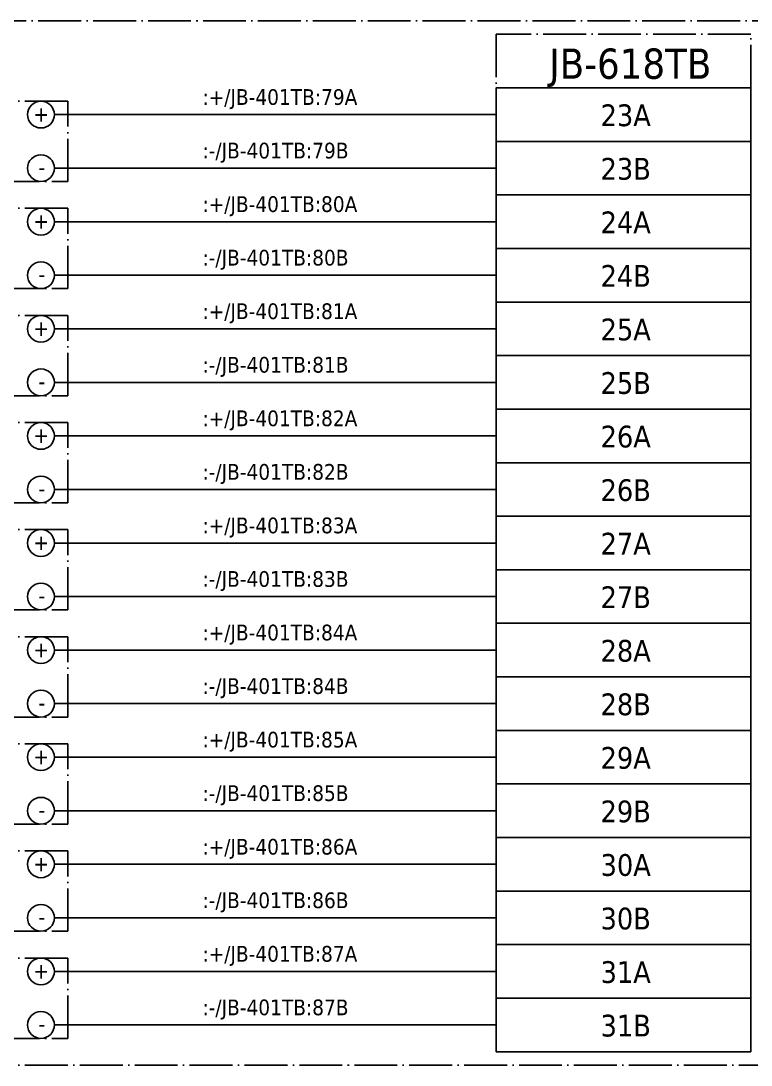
# Model space of a CAD drawing. Header units: millimetres. Extents: x 0 to 1792788, y -13 to 262234.
# Drawn here: x 35.5 to 90, y 98 to 176 of the extents above; entities that cross this region are included whole.
import ezdxf
from ezdxf.enums import TextEntityAlignment as Align

# ---------------------------------------------------------------- set-up
doc = ezdxf.new("R2010")
doc.units = ezdxf.units.MM
doc.linetypes.add('EPL_DASHDOT', pattern=[1, 0.8, -0.1, 0, -0.1])
for name, color, linetype, lineweight in [('EPLAN108', 5, 'Continuous', 35), ('EPLAN300', 5, 'Continuous', 25), ('EPLAN302', 5, 'Continuous', 25), ('EPLAN307', 134, 'EPL_DASHDOT', 25), ('EPLAN311', 7, 'Continuous', 25), ('EPLAN400', 5, 'Continuous', 35), ('EPLAN405', 7, 'Continuous', 25), ('EPLAN420', 7, 'Continuous', 35), ('EPLAN421', 5, 'Continuous', 35), ('EPLAN433', 251, 'Continuous', 35), ('EPLAN500', 7, 'Continuous', 35), ('EPLAN501', 7, 'Continuous', 35), ('EPLAN502', 7, 'Continuous', 35), ('EPLAN503', 7, 'Continuous', 35), ('EPLAN504', 7, 'Continuous', 35)]:
    doc.layers.add(name, color=color, linetype=linetype, lineweight=lineweight)
doc.styles.add('Tahoma', font='')
doc.styles.get('Tahoma').set_extended_font_data('Tahoma')

# ---------------------------------------------------------------- blocks, each defined once
blk = doc.blocks.new('EPLSYM_LibrarySPECIAL_en_US_Symbol427_Variant5_Placement1_90')
at = {"layer": 'EPLAN421', "color": 5, "style": 'Tahoma'}
for tag, p in [('17_20029[1]', (-0.9525, 3.335)), ('17_20029[2]', (20.0025, 3.335))]:
    blk.add_attdef(tag, text='', height=1.1739, dxfattribs=at).set_placement(p, align=Align.BOTTOM_RIGHT)
at = {"layer": 'EPLAN433', "color": 251, "style": 'Tahoma'}
blk.add_attdef('17_20406_1', text='', height=1.6254, dxfattribs=at).set_placement((0.9525, 1.5875), align=Align.BOTTOM_RIGHT)
blk.add_attdef('17_20406', text='', height=1.6254, dxfattribs=at).set_placement((0.9525, 1.5875), align=Align.BOTTOM_LEFT)
blk = doc.blocks.new('EPLSYM_LibrarySPECIAL_en_US_Symbol427_Variant5_Placement1_91')
at = {"layer": 'EPLAN421', "color": 5, "style": 'Tahoma'}
for tag, p in [('17_20029[1]', (-0.9525, 3.335)), ('17_20029[2]', (20.0025, 3.335))]:
    blk.add_attdef(tag, text='', height=1.1739, dxfattribs=at).set_placement(p, align=Align.BOTTOM_RIGHT)
at = {"layer": 'EPLAN433', "color": 251, "style": 'Tahoma'}
blk.add_attdef('17_20406_1', text='', height=1.6254, dxfattribs=at).set_placement((0.9525, 1.5875), align=Align.BOTTOM_RIGHT)
blk.add_attdef('17_20406', text='', height=1.6254, dxfattribs=at).set_placement((0.9525, 1.5875), align=Align.BOTTOM_LEFT)
blk = doc.blocks.new('EPLSYM_LibrarySPECIAL_en_US_Symbol427_Variant5_Placement1_92')
at = {"layer": 'EPLAN421', "color": 5, "style": 'Tahoma'}
for tag, p in [('17_20029[1]', (-0.9525, 3.335)), ('17_20029[2]', (20.0025, 3.335))]:
    blk.add_attdef(tag, text='', height=1.1739, dxfattribs=at).set_placement(p, align=Align.BOTTOM_RIGHT)
at = {"layer": 'EPLAN433', "color": 251, "style": 'Tahoma'}
blk.add_attdef('17_20406_1', text='', height=1.6254, dxfattribs=at).set_placement((0.9525, 1.5875), align=Align.BOTTOM_RIGHT)
blk.add_attdef('17_20406', text='', height=1.6254, dxfattribs=at).set_placement((0.9525, 1.5875), align=Align.BOTTOM_LEFT)
blk = doc.blocks.new('EPLSYM_LibrarySPECIAL_en_US_Symbol427_Variant5_Placement1_93')
at = {"layer": 'EPLAN421', "color": 5, "style": 'Tahoma'}
for tag, p in [('17_20029[1]', (-0.9525, 3.335)), ('17_20029[2]', (20.0025, 3.335))]:
    blk.add_attdef(tag, text='', height=1.1739, dxfattribs=at).set_placement(p, align=Align.BOTTOM_RIGHT)
at = {"layer": 'EPLAN433', "color": 251, "style": 'Tahoma'}
blk.add_attdef('17_20406_1', text='', height=1.6254, dxfattribs=at).set_placement((0.9525, 1.5875), align=Align.BOTTOM_RIGHT)
blk.add_attdef('17_20406', text='', height=1.6254, dxfattribs=at).set_placement((0.9525, 1.5875), align=Align.BOTTOM_LEFT)
blk = doc.blocks.new('EPLSYM_LibrarySPECIAL_en_US_Symbol427_Variant5_Placement1_94')
at = {"layer": 'EPLAN421', "color": 5, "style": 'Tahoma'}
for tag, p in [('17_20029[1]', (-0.9525, 3.335)), ('17_20029[2]', (20.0025, 3.335))]:
    blk.add_attdef(tag, text='', height=1.1739, dxfattribs=at).set_placement(p, align=Align.BOTTOM_RIGHT)
at = {"layer": 'EPLAN433', "color": 251, "style": 'Tahoma'}
blk.add_attdef('17_20406_1', text='', height=1.6254, dxfattribs=at).set_placement((0.9525, 1.5875), align=Align.BOTTOM_RIGHT)
blk.add_attdef('17_20406', text='', height=1.6254, dxfattribs=at).set_placement((0.9525, 1.5875), align=Align.BOTTOM_LEFT)
blk = doc.blocks.new('EPLSYM_LibrarySPECIAL_en_US_Symbol427_Variant5_Placement1_95')
at = {"layer": 'EPLAN421', "color": 5, "style": 'Tahoma'}
for tag, p in [('17_20029[1]', (-0.9525, 3.335)), ('17_20029[2]', (20.0025, 3.335))]:
    blk.add_attdef(tag, text='', height=1.1739, dxfattribs=at).set_placement(p, align=Align.BOTTOM_RIGHT)
at = {"layer": 'EPLAN433', "color": 251, "style": 'Tahoma'}
blk.add_attdef('17_20406_1', text='', height=1.6254, dxfattribs=at).set_placement((0.9525, 1.5875), align=Align.BOTTOM_RIGHT)
blk.add_attdef('17_20406', text='', height=1.6254, dxfattribs=at).set_placement((0.9525, 1.5875), align=Align.BOTTOM_LEFT)
blk = doc.blocks.new('EPLSYM_LibrarySPECIAL_en_US_Symbol427_Variant5_Placement1_96')
at = {"layer": 'EPLAN421', "color": 5, "style": 'Tahoma'}
for tag, p in [('17_20029[1]', (-0.9525, 3.335)), ('17_20029[2]', (20.0025, 3.335))]:
    blk.add_attdef(tag, text='', height=1.1739, dxfattribs=at).set_placement(p, align=Align.BOTTOM_RIGHT)
at = {"layer": 'EPLAN433', "color": 251, "style": 'Tahoma'}
blk.add_attdef('17_20406_1', text='', height=1.6254, dxfattribs=at).set_placement((0.9525, 1.5875), align=Align.BOTTOM_RIGHT)
blk.add_attdef('17_20406', text='', height=1.6254, dxfattribs=at).set_placement((0.9525, 1.5875), align=Align.BOTTOM_LEFT)
blk = doc.blocks.new('EPLSYM_LibrarySPECIAL_en_US_Symbol427_Variant5_Placement1_97')
at = {"layer": 'EPLAN421', "color": 5, "style": 'Tahoma'}
for tag, p in [('17_20029[1]', (-0.9525, 3.335)), ('17_20029[2]', (20.0025, 3.335))]:
    blk.add_attdef(tag, text='', height=1.1739, dxfattribs=at).set_placement(p, align=Align.BOTTOM_RIGHT)
at = {"layer": 'EPLAN433', "color": 251, "style": 'Tahoma'}
blk.add_attdef('17_20406_1', text='', height=1.6254, dxfattribs=at).set_placement((0.9525, 1.5875), align=Align.BOTTOM_RIGHT)
blk.add_attdef('17_20406', text='', height=1.6254, dxfattribs=at).set_placement((0.9525, 1.5875), align=Align.BOTTOM_LEFT)
blk = doc.blocks.new('EPLSYM_LibrarySPECIAL_en_US_Symbol427_Variant5_Placement1_98')
at = {"layer": 'EPLAN421', "color": 5, "style": 'Tahoma'}
for tag, p in [('17_20029[1]', (-0.9525, 3.335)), ('17_20029[2]', (20.0025, 3.335))]:
    blk.add_attdef(tag, text='', height=1.1739, dxfattribs=at).set_placement(p, align=Align.BOTTOM_RIGHT)
at = {"layer": 'EPLAN433', "color": 251, "style": 'Tahoma'}
blk.add_attdef('17_20406_1', text='', height=1.6254, dxfattribs=at).set_placement((0.9525, 1.5875), align=Align.BOTTOM_RIGHT)
blk.add_attdef('17_20406', text='', height=1.6254, dxfattribs=at).set_placement((0.9525, 1.5875), align=Align.BOTTOM_LEFT)
blk = doc.blocks.new('EPLSYM_LibrarySPECIAL_en_US_Symbol427_Variant5_Placement1_99')
at = {"layer": 'EPLAN421', "color": 5, "style": 'Tahoma'}
for tag, p in [('17_20029[1]', (-0.9525, 3.335)), ('17_20029[2]', (20.0025, 3.335))]:
    blk.add_attdef(tag, text='', height=1.1739, dxfattribs=at).set_placement(p, align=Align.BOTTOM_RIGHT)
at = {"layer": 'EPLAN433', "color": 251, "style": 'Tahoma'}
blk.add_attdef('17_20406_1', text='', height=1.6254, dxfattribs=at).set_placement((0.9525, 1.5875), align=Align.BOTTOM_RIGHT)
blk.add_attdef('17_20406', text='', height=1.6254, dxfattribs=at).set_placement((0.9525, 1.5875), align=Align.BOTTOM_LEFT)
blk = doc.blocks.new('EPLSYM_LibrarySPECIAL_en_US_Symbol427_Variant5_Placement1_100')
at = {"layer": 'EPLAN421', "color": 5, "style": 'Tahoma'}
for tag, p in [('17_20029[1]', (-0.9525, 3.335)), ('17_20029[2]', (20.0025, 3.335))]:
    blk.add_attdef(tag, text='', height=1.1739, dxfattribs=at).set_placement(p, align=Align.BOTTOM_RIGHT)
at = {"layer": 'EPLAN433', "color": 251, "style": 'Tahoma'}
blk.add_attdef('17_20406_1', text='', height=1.6254, dxfattribs=at).set_placement((0.9525, 1.5875), align=Align.BOTTOM_RIGHT)
blk.add_attdef('17_20406', text='', height=1.6254, dxfattribs=at).set_placement((0.9525, 1.5875), align=Align.BOTTOM_LEFT)
blk = doc.blocks.new('EPLSYM_LibrarySPECIAL_en_US_Symbol427_Variant5_Placement1_101')
at = {"layer": 'EPLAN421', "color": 5, "style": 'Tahoma'}
for tag, p in [('17_20029[1]', (-0.9525, 3.335)), ('17_20029[2]', (20.0025, 3.335))]:
    blk.add_attdef(tag, text='', height=1.1739, dxfattribs=at).set_placement(p, align=Align.BOTTOM_RIGHT)
at = {"layer": 'EPLAN433', "color": 251, "style": 'Tahoma'}
blk.add_attdef('17_20406_1', text='', height=1.6254, dxfattribs=at).set_placement((0.9525, 1.5875), align=Align.BOTTOM_RIGHT)
blk.add_attdef('17_20406', text='', height=1.6254, dxfattribs=at).set_placement((0.9525, 1.5875), align=Align.BOTTOM_LEFT)
blk = doc.blocks.new('EPLSYM_LibrarySPECIAL_en_US_Symbol427_Variant5_Placement1_102')
at = {"layer": 'EPLAN421', "color": 5, "style": 'Tahoma'}
for tag, p in [('17_20029[1]', (-0.9525, 3.335)), ('17_20029[2]', (20.0025, 3.335))]:
    blk.add_attdef(tag, text='', height=1.1739, dxfattribs=at).set_placement(p, align=Align.BOTTOM_RIGHT)
at = {"layer": 'EPLAN433', "color": 251, "style": 'Tahoma'}
blk.add_attdef('17_20406_1', text='', height=1.6254, dxfattribs=at).set_placement((0.9525, 1.5875), align=Align.BOTTOM_RIGHT)
blk.add_attdef('17_20406', text='', height=1.6254, dxfattribs=at).set_placement((0.9525, 1.5875), align=Align.BOTTOM_LEFT)
blk = doc.blocks.new('EPLSYM_LibrarySPECIAL_en_US_Symbol427_Variant5_Placement1_103')
at = {"layer": 'EPLAN421', "color": 5, "style": 'Tahoma'}
for tag, p in [('17_20029[1]', (-0.9525, 3.335)), ('17_20029[2]', (20.0025, 3.335))]:
    blk.add_attdef(tag, text='', height=1.1739, dxfattribs=at).set_placement(p, align=Align.BOTTOM_RIGHT)
at = {"layer": 'EPLAN433', "color": 251, "style": 'Tahoma'}
blk.add_attdef('17_20406_1', text='', height=1.6254, dxfattribs=at).set_placement((0.9525, 1.5875), align=Align.BOTTOM_RIGHT)
blk.add_attdef('17_20406', text='', height=1.6254, dxfattribs=at).set_placement((0.9525, 1.5875), align=Align.BOTTOM_LEFT)
blk = doc.blocks.new('EPLSYM_LibrarySPECIAL_en_US_Symbol427_Variant5_Placement1_104')
at = {"layer": 'EPLAN421', "color": 5, "style": 'Tahoma'}
for tag, p in [('17_20029[1]', (-0.9525, 3.335)), ('17_20029[2]', (20.0025, 3.335))]:
    blk.add_attdef(tag, text='', height=1.1739, dxfattribs=at).set_placement(p, align=Align.BOTTOM_RIGHT)
at = {"layer": 'EPLAN433', "color": 251, "style": 'Tahoma'}
blk.add_attdef('17_20406_1', text='', height=1.6254, dxfattribs=at).set_placement((0.9525, 1.5875), align=Align.BOTTOM_RIGHT)
blk.add_attdef('17_20406', text='', height=1.6254, dxfattribs=at).set_placement((0.9525, 1.5875), align=Align.BOTTOM_LEFT)
blk = doc.blocks.new('EPLSYM_LibrarySPECIAL_en_US_Symbol427_Variant5_Placement1_105')
at = {"layer": 'EPLAN421', "color": 5, "style": 'Tahoma'}
for tag, p in [('17_20029[1]', (-0.9525, 3.335)), ('17_20029[2]', (20.0025, 3.335))]:
    blk.add_attdef(tag, text='', height=1.1739, dxfattribs=at).set_placement(p, align=Align.BOTTOM_RIGHT)
at = {"layer": 'EPLAN433', "color": 251, "style": 'Tahoma'}
blk.add_attdef('17_20406_1', text='', height=1.6254, dxfattribs=at).set_placement((0.9525, 1.5875), align=Align.BOTTOM_RIGHT)
blk.add_attdef('17_20406', text='', height=1.6254, dxfattribs=at).set_placement((0.9525, 1.5875), align=Align.BOTTOM_LEFT)
blk = doc.blocks.new('EPLSYM_LibrarySPECIAL_en_US_Symbol427_Variant5_Placement1_106')
at = {"layer": 'EPLAN421', "color": 5, "style": 'Tahoma'}
for tag, p in [('17_20029[1]', (-0.9525, 3.335)), ('17_20029[2]', (20.0025, 3.335))]:
    blk.add_attdef(tag, text='', height=1.1739, dxfattribs=at).set_placement(p, align=Align.BOTTOM_RIGHT)
at = {"layer": 'EPLAN433', "color": 251, "style": 'Tahoma'}
blk.add_attdef('17_20406_1', text='', height=1.6254, dxfattribs=at).set_placement((0.9525, 1.5875), align=Align.BOTTOM_RIGHT)
blk.add_attdef('17_20406', text='', height=1.6254, dxfattribs=at).set_placement((0.9525, 1.5875), align=Align.BOTTOM_LEFT)
blk = doc.blocks.new('EPLSYM_LibrarySPECIAL_en_US_Symbol427_Variant5_Placement1_107')
at = {"layer": 'EPLAN421', "color": 5, "style": 'Tahoma'}
for tag, p in [('17_20029[1]', (-0.9525, 3.335)), ('17_20029[2]', (20.0025, 3.335))]:
    blk.add_attdef(tag, text='', height=1.1739, dxfattribs=at).set_placement(p, align=Align.BOTTOM_RIGHT)
at = {"layer": 'EPLAN433', "color": 251, "style": 'Tahoma'}
blk.add_attdef('17_20406_1', text='', height=1.6254, dxfattribs=at).set_placement((0.9525, 1.5875), align=Align.BOTTOM_RIGHT)
blk.add_attdef('17_20406', text='', height=1.6254, dxfattribs=at).set_placement((0.9525, 1.5875), align=Align.BOTTOM_LEFT)
blk = doc.blocks.new('EPLSYM_LibrarySPECIAL_Symbol17_Variant3_Placement1')
at = {"layer": 'EPLAN302', "lineweight": 25, "ltscale": 4}
blk.add_line((4, 0), (1, 0), dxfattribs=at)
blk.add_circle((0, 0), 1, dxfattribs=at)
at = {"layer": 'EPLAN420', "color": 7, "style": 'Tahoma'}
blk.add_attdef('17_20036', text='', height=1.6254, dxfattribs=at).set_placement((-1.5, -0.16254), align=Align.MIDDLE_RIGHT)
at = {"layer": 'EPLAN421', "color": 5, "style": 'Tahoma'}
blk.add_attdef('17_20039', text='', height=1.1739, dxfattribs=at).set_placement((3, 1), align=Align.BOTTOM_RIGHT)
blk = doc.blocks.new('EPLSYM_LibrarySPECIAL_Symbol2_Variant0_Placement1_45')
at = {"layer": 'EPLAN307', "lineweight": 25, "ltscale": 4}
blk.add_lwpolyline([(0, -6), (34, -6), (34, 0), (0, 0)], close=True, dxfattribs=at)
at = {"layer": 'EPLAN400', "color": 5, "style": 'Tahoma'}
blk.add_attdef('88_20010', text='', height=2.2575, dxfattribs=at).set_placement((-1.5, -0.9515), align=Align.TOP_RIGHT)
at = {"layer": 'EPLAN500', "color": 7, "style": 'Tahoma'}
blk.add_attdef('88_20027', text='', height=1.6254, dxfattribs=at).set_placement((-1.5, -4.57508), align=Align.TOP_RIGHT)
at = {"layer": 'EPLAN501', "color": 7, "style": 'Tahoma'}
blk.add_attdef('88_20011', text='', height=1.6254, dxfattribs=at).set_placement((-1.5, -9.97508), align=Align.TOP_RIGHT)
at = {"layer": 'EPLAN502', "color": 7, "style": 'Tahoma'}
blk.add_attdef('88_20025', text='', height=1.6254, dxfattribs=at).set_placement((-1.5, -12.67508), align=Align.TOP_RIGHT)
at = {"layer": 'EPLAN503', "color": 7, "style": 'Tahoma'}
blk.add_attdef('88_20024', text='', height=1.6254, dxfattribs=at).set_placement((-1.5, -15.37508), align=Align.TOP_RIGHT)
at = {"layer": 'EPLAN504', "color": 7, "style": 'Tahoma'}
blk.add_attdef('88_20901[1]', text='', height=1.6254, dxfattribs=at).set_placement((-1.5, -7.27508), align=Align.TOP_RIGHT)
blk = doc.blocks.new('EPLSYM_LibrarySPECIAL_Symbol2_Variant0_Placement1_46')
at = {"layer": 'EPLAN307', "lineweight": 25, "ltscale": 4}
blk.add_lwpolyline([(0, -6), (34, -6), (34, 0), (0, 0)], close=True, dxfattribs=at)
at = {"layer": 'EPLAN400', "color": 5, "style": 'Tahoma'}
blk.add_attdef('88_20010', text='', height=2.2575, dxfattribs=at).set_placement((-1.5, -0.9515), align=Align.TOP_RIGHT)
at = {"layer": 'EPLAN500', "color": 7, "style": 'Tahoma'}
blk.add_attdef('88_20027', text='', height=1.6254, dxfattribs=at).set_placement((-1.5, -4.57508), align=Align.TOP_RIGHT)
at = {"layer": 'EPLAN501', "color": 7, "style": 'Tahoma'}
blk.add_attdef('88_20011', text='', height=1.6254, dxfattribs=at).set_placement((-1.5, -9.97508), align=Align.TOP_RIGHT)
at = {"layer": 'EPLAN502', "color": 7, "style": 'Tahoma'}
blk.add_attdef('88_20025', text='', height=1.6254, dxfattribs=at).set_placement((-1.5, -12.67508), align=Align.TOP_RIGHT)
at = {"layer": 'EPLAN503', "color": 7, "style": 'Tahoma'}
blk.add_attdef('88_20024', text='', height=1.6254, dxfattribs=at).set_placement((-1.5, -15.37508), align=Align.TOP_RIGHT)
at = {"layer": 'EPLAN504', "color": 7, "style": 'Tahoma'}
blk.add_attdef('88_20901[1]', text='', height=1.6254, dxfattribs=at).set_placement((-1.5, -7.27508), align=Align.TOP_RIGHT)
blk = doc.blocks.new('EPLSYM_LibrarySPECIAL_Symbol2_Variant0_Placement1_47')
at = {"layer": 'EPLAN307', "lineweight": 25, "ltscale": 4}
blk.add_lwpolyline([(0, -6), (34, -6), (34, 0), (0, 0)], close=True, dxfattribs=at)
at = {"layer": 'EPLAN400', "color": 5, "style": 'Tahoma'}
blk.add_attdef('88_20010', text='', height=2.2575, dxfattribs=at).set_placement((-1.5, -0.9515), align=Align.TOP_RIGHT)
at = {"layer": 'EPLAN500', "color": 7, "style": 'Tahoma'}
blk.add_attdef('88_20027', text='', height=1.6254, dxfattribs=at).set_placement((-1.5, -4.57508), align=Align.TOP_RIGHT)
at = {"layer": 'EPLAN501', "color": 7, "style": 'Tahoma'}
blk.add_attdef('88_20011', text='', height=1.6254, dxfattribs=at).set_placement((-1.5, -9.97508), align=Align.TOP_RIGHT)
at = {"layer": 'EPLAN502', "color": 7, "style": 'Tahoma'}
blk.add_attdef('88_20025', text='', height=1.6254, dxfattribs=at).set_placement((-1.5, -12.67508), align=Align.TOP_RIGHT)
at = {"layer": 'EPLAN503', "color": 7, "style": 'Tahoma'}
blk.add_attdef('88_20024', text='', height=1.6254, dxfattribs=at).set_placement((-1.5, -15.37508), align=Align.TOP_RIGHT)
at = {"layer": 'EPLAN504', "color": 7, "style": 'Tahoma'}
blk.add_attdef('88_20901[1]', text='', height=1.6254, dxfattribs=at).set_placement((-1.5, -7.27508), align=Align.TOP_RIGHT)
blk = doc.blocks.new('EPLSYM_LibrarySPECIAL_Symbol2_Variant0_Placement1_48')
at = {"layer": 'EPLAN307', "lineweight": 25, "ltscale": 4}
blk.add_lwpolyline([(0, -6), (34, -6), (34, 0), (0, 0)], close=True, dxfattribs=at)
at = {"layer": 'EPLAN400', "color": 5, "style": 'Tahoma'}
blk.add_attdef('88_20010', text='', height=2.2575, dxfattribs=at).set_placement((-1.5, -0.9515), align=Align.TOP_RIGHT)
at = {"layer": 'EPLAN500', "color": 7, "style": 'Tahoma'}
blk.add_attdef('88_20027', text='', height=1.6254, dxfattribs=at).set_placement((-1.5, -4.57508), align=Align.TOP_RIGHT)
at = {"layer": 'EPLAN501', "color": 7, "style": 'Tahoma'}
blk.add_attdef('88_20011', text='', height=1.6254, dxfattribs=at).set_placement((-1.5, -9.97508), align=Align.TOP_RIGHT)
at = {"layer": 'EPLAN502', "color": 7, "style": 'Tahoma'}
blk.add_attdef('88_20025', text='', height=1.6254, dxfattribs=at).set_placement((-1.5, -12.67508), align=Align.TOP_RIGHT)
at = {"layer": 'EPLAN503', "color": 7, "style": 'Tahoma'}
blk.add_attdef('88_20024', text='', height=1.6254, dxfattribs=at).set_placement((-1.5, -15.37508), align=Align.TOP_RIGHT)
at = {"layer": 'EPLAN504', "color": 7, "style": 'Tahoma'}
blk.add_attdef('88_20901[1]', text='', height=1.6254, dxfattribs=at).set_placement((-1.5, -7.27508), align=Align.TOP_RIGHT)
blk = doc.blocks.new('EPLSYM_LibrarySPECIAL_Symbol2_Variant0_Placement1_49')
at = {"layer": 'EPLAN307', "lineweight": 25, "ltscale": 4}
blk.add_lwpolyline([(0, -6), (34, -6), (34, 0), (0, 0)], close=True, dxfattribs=at)
at = {"layer": 'EPLAN400', "color": 5, "style": 'Tahoma'}
blk.add_attdef('88_20010', text='', height=2.2575, dxfattribs=at).set_placement((-1.5, -0.9515), align=Align.TOP_RIGHT)
at = {"layer": 'EPLAN500', "color": 7, "style": 'Tahoma'}
blk.add_attdef('88_20027', text='', height=1.6254, dxfattribs=at).set_placement((-1.5, -4.57508), align=Align.TOP_RIGHT)
at = {"layer": 'EPLAN501', "color": 7, "style": 'Tahoma'}
blk.add_attdef('88_20011', text='', height=1.6254, dxfattribs=at).set_placement((-1.5, -9.97508), align=Align.TOP_RIGHT)
at = {"layer": 'EPLAN502', "color": 7, "style": 'Tahoma'}
blk.add_attdef('88_20025', text='', height=1.6254, dxfattribs=at).set_placement((-1.5, -12.67508), align=Align.TOP_RIGHT)
at = {"layer": 'EPLAN503', "color": 7, "style": 'Tahoma'}
blk.add_attdef('88_20024', text='', height=1.6254, dxfattribs=at).set_placement((-1.5, -15.37508), align=Align.TOP_RIGHT)
at = {"layer": 'EPLAN504', "color": 7, "style": 'Tahoma'}
blk.add_attdef('88_20901[1]', text='', height=1.6254, dxfattribs=at).set_placement((-1.5, -7.27508), align=Align.TOP_RIGHT)
blk = doc.blocks.new('EPLSYM_LibrarySPECIAL_Symbol2_Variant0_Placement1_50')
at = {"layer": 'EPLAN307', "lineweight": 25, "ltscale": 4}
blk.add_lwpolyline([(0, -6), (34, -6), (34, 0), (0, 0)], close=True, dxfattribs=at)
at = {"layer": 'EPLAN400', "color": 5, "style": 'Tahoma'}
blk.add_attdef('88_20010', text='', height=2.2575, dxfattribs=at).set_placement((-1.5, -0.9515), align=Align.TOP_RIGHT)
at = {"layer": 'EPLAN500', "color": 7, "style": 'Tahoma'}
blk.add_attdef('88_20027', text='', height=1.6254, dxfattribs=at).set_placement((-1.5, -4.57508), align=Align.TOP_RIGHT)
at = {"layer": 'EPLAN501', "color": 7, "style": 'Tahoma'}
blk.add_attdef('88_20011', text='', height=1.6254, dxfattribs=at).set_placement((-1.5, -9.97508), align=Align.TOP_RIGHT)
at = {"layer": 'EPLAN502', "color": 7, "style": 'Tahoma'}
blk.add_attdef('88_20025', text='', height=1.6254, dxfattribs=at).set_placement((-1.5, -12.67508), align=Align.TOP_RIGHT)
at = {"layer": 'EPLAN503', "color": 7, "style": 'Tahoma'}
blk.add_attdef('88_20024', text='', height=1.6254, dxfattribs=at).set_placement((-1.5, -15.37508), align=Align.TOP_RIGHT)
at = {"layer": 'EPLAN504', "color": 7, "style": 'Tahoma'}
blk.add_attdef('88_20901[1]', text='', height=1.6254, dxfattribs=at).set_placement((-1.5, -7.27508), align=Align.TOP_RIGHT)
blk = doc.blocks.new('EPLSYM_LibrarySPECIAL_Symbol2_Variant0_Placement1_51')
at = {"layer": 'EPLAN307', "lineweight": 25, "ltscale": 4}
blk.add_lwpolyline([(0, -6), (34, -6), (34, 0), (0, 0)], close=True, dxfattribs=at)
at = {"layer": 'EPLAN400', "color": 5, "style": 'Tahoma'}
blk.add_attdef('88_20010', text='', height=2.2575, dxfattribs=at).set_placement((-1.5, -0.9515), align=Align.TOP_RIGHT)
at = {"layer": 'EPLAN500', "color": 7, "style": 'Tahoma'}
blk.add_attdef('88_20027', text='', height=1.6254, dxfattribs=at).set_placement((-1.5, -4.57508), align=Align.TOP_RIGHT)
at = {"layer": 'EPLAN501', "color": 7, "style": 'Tahoma'}
blk.add_attdef('88_20011', text='', height=1.6254, dxfattribs=at).set_placement((-1.5, -9.97508), align=Align.TOP_RIGHT)
at = {"layer": 'EPLAN502', "color": 7, "style": 'Tahoma'}
blk.add_attdef('88_20025', text='', height=1.6254, dxfattribs=at).set_placement((-1.5, -12.67508), align=Align.TOP_RIGHT)
at = {"layer": 'EPLAN503', "color": 7, "style": 'Tahoma'}
blk.add_attdef('88_20024', text='', height=1.6254, dxfattribs=at).set_placement((-1.5, -15.37508), align=Align.TOP_RIGHT)
at = {"layer": 'EPLAN504', "color": 7, "style": 'Tahoma'}
blk.add_attdef('88_20901[1]', text='', height=1.6254, dxfattribs=at).set_placement((-1.5, -7.27508), align=Align.TOP_RIGHT)
blk = doc.blocks.new('EPLSYM_LibrarySPECIAL_Symbol2_Variant0_Placement1_52')
at = {"layer": 'EPLAN307', "lineweight": 25, "ltscale": 4}
blk.add_lwpolyline([(0, -6), (34, -6), (34, 0), (0, 0)], close=True, dxfattribs=at)
at = {"layer": 'EPLAN400', "color": 5, "style": 'Tahoma'}
blk.add_attdef('88_20010', text='', height=2.2575, dxfattribs=at).set_placement((-1.5, -0.9515), align=Align.TOP_RIGHT)
at = {"layer": 'EPLAN500', "color": 7, "style": 'Tahoma'}
blk.add_attdef('88_20027', text='', height=1.6254, dxfattribs=at).set_placement((-1.5, -4.57508), align=Align.TOP_RIGHT)
at = {"layer": 'EPLAN501', "color": 7, "style": 'Tahoma'}
blk.add_attdef('88_20011', text='', height=1.6254, dxfattribs=at).set_placement((-1.5, -9.97508), align=Align.TOP_RIGHT)
at = {"layer": 'EPLAN502', "color": 7, "style": 'Tahoma'}
blk.add_attdef('88_20025', text='', height=1.6254, dxfattribs=at).set_placement((-1.5, -12.67508), align=Align.TOP_RIGHT)
at = {"layer": 'EPLAN503', "color": 7, "style": 'Tahoma'}
blk.add_attdef('88_20024', text='', height=1.6254, dxfattribs=at).set_placement((-1.5, -15.37508), align=Align.TOP_RIGHT)
at = {"layer": 'EPLAN504', "color": 7, "style": 'Tahoma'}
blk.add_attdef('88_20901[1]', text='', height=1.6254, dxfattribs=at).set_placement((-1.5, -7.27508), align=Align.TOP_RIGHT)
blk = doc.blocks.new('EPLSYM_LibrarySPECIAL_Symbol2_Variant0_Placement1_53')
at = {"layer": 'EPLAN307', "lineweight": 25, "ltscale": 4}
blk.add_lwpolyline([(0, -6), (34, -6), (34, 0), (0, 0)], close=True, dxfattribs=at)
at = {"layer": 'EPLAN400', "color": 5, "style": 'Tahoma'}
blk.add_attdef('88_20010', text='', height=2.2575, dxfattribs=at).set_placement((-1.5, -0.9515), align=Align.TOP_RIGHT)
at = {"layer": 'EPLAN500', "color": 7, "style": 'Tahoma'}
blk.add_attdef('88_20027', text='', height=1.6254, dxfattribs=at).set_placement((-1.5, -4.57508), align=Align.TOP_RIGHT)
at = {"layer": 'EPLAN501', "color": 7, "style": 'Tahoma'}
blk.add_attdef('88_20011', text='', height=1.6254, dxfattribs=at).set_placement((-1.5, -9.97508), align=Align.TOP_RIGHT)
at = {"layer": 'EPLAN502', "color": 7, "style": 'Tahoma'}
blk.add_attdef('88_20025', text='', height=1.6254, dxfattribs=at).set_placement((-1.5, -12.67508), align=Align.TOP_RIGHT)
at = {"layer": 'EPLAN503', "color": 7, "style": 'Tahoma'}
blk.add_attdef('88_20024', text='', height=1.6254, dxfattribs=at).set_placement((-1.5, -15.37508), align=Align.TOP_RIGHT)
at = {"layer": 'EPLAN504', "color": 7, "style": 'Tahoma'}
blk.add_attdef('88_20901[1]', text='', height=1.6254, dxfattribs=at).set_placement((-1.5, -7.27508), align=Align.TOP_RIGHT)
blk = doc.blocks.new('EPLSYM_LibrarySPECIAL_Symbol308_Variant0_Placement0')
at = {"layer": 'EPLAN405', "color": 7, "style": 'Tahoma'}
for tag, p in [('17_31011', (1.5, 6.35)), ('17_31002', (1.5, 0.5))]:
    blk.add_attdef(tag, text='', height=1.174, dxfattribs=at).set_placement(p, align=Align.BOTTOM_LEFT)
for tag, p in [('17_31004', (1.5, 4.4)), ('17_31003', (1.5, 2.45))]:
    blk.add_attdef(tag, p, '', height=1.174, dxfattribs=at)
blk = doc.blocks.new('EPLSYM_LibrarySPECIAL_Symbol2_Variant0_Placement1_55')
at = {"layer": 'EPLAN307', "lineweight": 25, "ltscale": 4}
blk.add_lwpolyline([(0, -78), (119, -78), (119, 0), (0, 0)], close=True, dxfattribs=at)
at = {"layer": 'EPLAN400', "color": 5, "style": 'Tahoma'}
blk.add_attdef('88_20010', text='', height=2.2575, dxfattribs=at).set_placement((-1.5, -0.9515), align=Align.TOP_RIGHT)
at = {"layer": 'EPLAN500', "color": 7, "style": 'Tahoma'}
blk.add_attdef('88_20027', text='', height=1.6254, dxfattribs=at).set_placement((-1.5, -4.57508), align=Align.TOP_RIGHT)
at = {"layer": 'EPLAN501', "color": 7, "style": 'Tahoma'}
blk.add_attdef('88_20011', text='', height=1.6254, dxfattribs=at).set_placement((-1.5, -9.97508), align=Align.TOP_RIGHT)
at = {"layer": 'EPLAN502', "color": 7, "style": 'Tahoma'}
blk.add_attdef('88_20025', text='', height=1.6254, dxfattribs=at).set_placement((-1.5, -12.67508), align=Align.TOP_RIGHT)
at = {"layer": 'EPLAN503', "color": 7, "style": 'Tahoma'}
blk.add_attdef('88_20024', text='', height=1.6254, dxfattribs=at).set_placement((-1.5, -15.37508), align=Align.TOP_RIGHT)
at = {"layer": 'EPLAN504', "color": 7, "style": 'Tahoma'}
blk.add_attdef('88_20901[1]', text='', height=1.6254, dxfattribs=at).set_placement((-1.5, -7.27508), align=Align.TOP_RIGHT)

msp = doc.modelspace()

# ---------------------------------------------------------------- linework, layer by layer
at = {"layer": 'EPLAN300', "lineweight": 25, "ltscale": 4}
for points in [[(71, 167), (90, 167), (90, 171), (71, 171)], [(71, 163), (90, 163), (90, 167), (71, 167)], [(71, 159), (90, 159), (90, 163), (71, 163)], [(71, 155), (90, 155), (90, 159), (71, 159)], [(71, 151), (90, 151), (90, 155), (71, 155)], [(71, 147), (90, 147), (90, 151), (71, 151)], [(71, 143), (90, 143), (90, 147), (71, 147)], [(71, 139), (90, 139), (90, 143), (71, 143)], [(71, 135), (90, 135), (90, 139), (71, 139)], [(71, 131), (90, 131), (90, 135), (71, 135)], [(71, 127), (90, 127), (90, 131), (71, 131)], [(71, 123), (90, 123), (90, 127), (71, 127)], [(71, 119), (90, 119), (90, 123), (71, 123)], [(71, 115), (90, 115), (90, 119), (71, 119)], [(71, 111), (90, 111), (90, 115), (71, 115)], [(71, 107), (90, 107), (90, 111), (71, 111)], [(71, 103), (90, 103), (90, 107), (71, 107)], [(71, 99), (90, 99), (90, 103), (71, 103)]]:
    msp.add_lwpolyline(points, close=True, dxfattribs=at)
at = {"layer": 'EPLAN307', "lineweight": 25, "ltscale": 4}
msp.add_lwpolyline([(71, 171), (90, 171), (90, 175), (71, 175)], close=True, dxfattribs=at)
at = {"layer": 'EPLAN311', "ltscale": 4}
for p, q in [((71, 169), (39, 169)), ((71, 165), (39, 165)), ((71, 161), (39, 161)), ((71, 157), (39, 157)), ((71, 153), (39, 153)), ((71, 149), (39, 149)), ((71, 145), (39, 145)), ((71, 141), (39, 141)), ((71, 137), (39, 137)), ((71, 133), (39, 133)), ((71, 129), (39, 129)), ((71, 125), (39, 125)), ((71, 121), (39, 121)), ((71, 117), (39, 117)), ((71, 113), (39, 113)), ((71, 109), (39, 109)), ((71, 105), (39, 105)), ((71, 101), (39, 101))]:
    msp.add_line(p, q, dxfattribs=at)

# ---------------------------------------------------------------- block references
for name, p in [('EPLSYM_LibrarySPECIAL_Symbol2_Variant0_Placement1_55', (3, 176)), ('EPLSYM_LibrarySPECIAL_Symbol2_Variant0_Placement1_45', (5, 170)), ('EPLSYM_LibrarySPECIAL_Symbol2_Variant0_Placement1_46', (5, 162)), ('EPLSYM_LibrarySPECIAL_Symbol2_Variant0_Placement1_47', (5, 154)), ('EPLSYM_LibrarySPECIAL_Symbol2_Variant0_Placement1_48', (5, 146)), ('EPLSYM_LibrarySPECIAL_Symbol2_Variant0_Placement1_49', (5, 138)), ('EPLSYM_LibrarySPECIAL_Symbol2_Variant0_Placement1_50', (5, 130)), ('EPLSYM_LibrarySPECIAL_Symbol2_Variant0_Placement1_51', (5, 122)), ('EPLSYM_LibrarySPECIAL_Symbol2_Variant0_Placement1_52', (5, 114)), ('EPLSYM_LibrarySPECIAL_Symbol2_Variant0_Placement1_53', (5, 106))]:
    msp.add_blockref(name, p)
ref = msp.add_blockref('EPLSYM_LibrarySPECIAL_Symbol308_Variant0_Placement0', (49, 169))
ref.add_attrib('17_31011', ':+/JB-401TB:79A', dxfattribs={"layer": 'EPLAN405', "color": 7, "height": 1.1739, "style": 'Tahoma'}).set_placement((49.055, 169.374), align=Align.BOTTOM_LEFT)
ref = msp.add_blockref('EPLSYM_LibrarySPECIAL_Symbol17_Variant3_Placement1', (37, 169))
ref.add_attrib('17_20039', '+', dxfattribs={"layer": 'EPLAN421', "color": 5, "height": 1.174, "style": 'Tahoma'}).set_placement((37.591, 168.117), align=Align.BOTTOM_RIGHT)
ref = msp.add_blockref('EPLSYM_LibrarySPECIAL_en_US_Symbol427_Variant5_Placement1_90', (71, 169))
ref.add_attrib('17_20011', '23A', dxfattribs={"layer": 'EPLAN501', "color": 7, "height": 1.6254, "style": 'Tahoma'}).set_placement((80.661, 167.65), align=Align.BOTTOM_CENTER)
ref = msp.add_blockref('EPLSYM_LibrarySPECIAL_Symbol308_Variant0_Placement0', (49, 165))
ref.add_attrib('17_31011', ':-/JB-401TB:79B', dxfattribs={"layer": 'EPLAN405', "color": 7, "height": 1.1739, "style": 'Tahoma'}).set_placement((49.055, 165.374), align=Align.BOTTOM_LEFT)
ref = msp.add_blockref('EPLSYM_LibrarySPECIAL_Symbol17_Variant3_Placement1', (37, 165))
ref.add_attrib('17_20039', '-', dxfattribs={"layer": 'EPLAN421', "color": 5, "height": 1.174, "style": 'Tahoma'}).set_placement((37.316, 164.132), align=Align.BOTTOM_RIGHT)
ref = msp.add_blockref('EPLSYM_LibrarySPECIAL_en_US_Symbol427_Variant5_Placement1_91', (71, 165))
ref.add_attrib('17_20011', '23B', dxfattribs={"layer": 'EPLAN501', "color": 7, "height": 1.6254, "style": 'Tahoma'}).set_placement((80.661, 163.65), align=Align.BOTTOM_CENTER)
ref = msp.add_blockref('EPLSYM_LibrarySPECIAL_Symbol308_Variant0_Placement0', (49, 161))
ref.add_attrib('17_31011', ':+/JB-401TB:80A', dxfattribs={"layer": 'EPLAN405', "color": 7, "height": 1.1739, "style": 'Tahoma'}).set_placement((49.055, 161.374), align=Align.BOTTOM_LEFT)
ref = msp.add_blockref('EPLSYM_LibrarySPECIAL_Symbol17_Variant3_Placement1', (37, 161))
ref.add_attrib('17_20039', '+', dxfattribs={"layer": 'EPLAN421', "color": 5, "height": 1.174, "style": 'Tahoma'}).set_placement((37.591, 160.117), align=Align.BOTTOM_RIGHT)
ref = msp.add_blockref('EPLSYM_LibrarySPECIAL_en_US_Symbol427_Variant5_Placement1_92', (71, 161))
ref.add_attrib('17_20011', '24A', dxfattribs={"layer": 'EPLAN501', "color": 7, "height": 1.6254, "style": 'Tahoma'}).set_placement((80.661, 159.65), align=Align.BOTTOM_CENTER)
ref = msp.add_blockref('EPLSYM_LibrarySPECIAL_Symbol308_Variant0_Placement0', (49, 157))
ref.add_attrib('17_31011', ':-/JB-401TB:80B', dxfattribs={"layer": 'EPLAN405', "color": 7, "height": 1.1739, "style": 'Tahoma'}).set_placement((49.055, 157.374), align=Align.BOTTOM_LEFT)
ref = msp.add_blockref('EPLSYM_LibrarySPECIAL_Symbol17_Variant3_Placement1', (37, 157))
ref.add_attrib('17_20039', '-', dxfattribs={"layer": 'EPLAN421', "color": 5, "height": 1.174, "style": 'Tahoma'}).set_placement((37.316, 156.132), align=Align.BOTTOM_RIGHT)
ref = msp.add_blockref('EPLSYM_LibrarySPECIAL_en_US_Symbol427_Variant5_Placement1_93', (71, 157))
ref.add_attrib('17_20011', '24B', dxfattribs={"layer": 'EPLAN501', "color": 7, "height": 1.6254, "style": 'Tahoma'}).set_placement((80.661, 155.65), align=Align.BOTTOM_CENTER)
ref = msp.add_blockref('EPLSYM_LibrarySPECIAL_Symbol308_Variant0_Placement0', (49, 153))
ref.add_attrib('17_31011', ':+/JB-401TB:81A', dxfattribs={"layer": 'EPLAN405', "color": 7, "height": 1.1739, "style": 'Tahoma'}).set_placement((49.055, 153.374), align=Align.BOTTOM_LEFT)
ref = msp.add_blockref('EPLSYM_LibrarySPECIAL_Symbol17_Variant3_Placement1', (37, 153))
ref.add_attrib('17_20039', '+', dxfattribs={"layer": 'EPLAN421', "color": 5, "height": 1.174, "style": 'Tahoma'}).set_placement((37.591, 152.117), align=Align.BOTTOM_RIGHT)
ref = msp.add_blockref('EPLSYM_LibrarySPECIAL_en_US_Symbol427_Variant5_Placement1_106', (71, 153))
ref.add_attrib('17_20011', '25A', dxfattribs={"layer": 'EPLAN501', "color": 7, "height": 1.6254, "style": 'Tahoma'}).set_placement((80.661, 151.65), align=Align.BOTTOM_CENTER)
ref = msp.add_blockref('EPLSYM_LibrarySPECIAL_Symbol308_Variant0_Placement0', (49, 149))
ref.add_attrib('17_31011', ':-/JB-401TB:81B', dxfattribs={"layer": 'EPLAN405', "color": 7, "height": 1.1739, "style": 'Tahoma'}).set_placement((49.055, 149.374), align=Align.BOTTOM_LEFT)
ref = msp.add_blockref('EPLSYM_LibrarySPECIAL_Symbol17_Variant3_Placement1', (37, 149))
ref.add_attrib('17_20039', '-', dxfattribs={"layer": 'EPLAN421', "color": 5, "height": 1.174, "style": 'Tahoma'}).set_placement((37.316, 148.132), align=Align.BOTTOM_RIGHT)
ref = msp.add_blockref('EPLSYM_LibrarySPECIAL_en_US_Symbol427_Variant5_Placement1_107', (71, 149))
ref.add_attrib('17_20011', '25B', dxfattribs={"layer": 'EPLAN501', "color": 7, "height": 1.6254, "style": 'Tahoma'}).set_placement((80.661, 147.65), align=Align.BOTTOM_CENTER)
ref = msp.add_blockref('EPLSYM_LibrarySPECIAL_Symbol308_Variant0_Placement0', (49, 145))
ref.add_attrib('17_31011', ':+/JB-401TB:82A', dxfattribs={"layer": 'EPLAN405', "color": 7, "height": 1.1739, "style": 'Tahoma'}).set_placement((49.055, 145.374), align=Align.BOTTOM_LEFT)
ref = msp.add_blockref('EPLSYM_LibrarySPECIAL_Symbol17_Variant3_Placement1', (37, 145))
ref.add_attrib('17_20039', '+', dxfattribs={"layer": 'EPLAN421', "color": 5, "height": 1.174, "style": 'Tahoma'}).set_placement((37.591, 144.117), align=Align.BOTTOM_RIGHT)
ref = msp.add_blockref('EPLSYM_LibrarySPECIAL_en_US_Symbol427_Variant5_Placement1_94', (71, 145))
ref.add_attrib('17_20011', '26A', dxfattribs={"layer": 'EPLAN501', "color": 7, "height": 1.6254, "style": 'Tahoma'}).set_placement((80.661, 143.65), align=Align.BOTTOM_CENTER)
ref = msp.add_blockref('EPLSYM_LibrarySPECIAL_Symbol308_Variant0_Placement0', (49, 141))
ref.add_attrib('17_31011', ':-/JB-401TB:82B', dxfattribs={"layer": 'EPLAN405', "color": 7, "height": 1.1739, "style": 'Tahoma'}).set_placement((49.055, 141.374), align=Align.BOTTOM_LEFT)
ref = msp.add_blockref('EPLSYM_LibrarySPECIAL_Symbol17_Variant3_Placement1', (37, 141))
ref.add_attrib('17_20039', '-', dxfattribs={"layer": 'EPLAN421', "color": 5, "height": 1.174, "style": 'Tahoma'}).set_placement((37.316, 140.132), align=Align.BOTTOM_RIGHT)
ref = msp.add_blockref('EPLSYM_LibrarySPECIAL_en_US_Symbol427_Variant5_Placement1_95', (71, 141))
ref.add_attrib('17_20011', '26B', dxfattribs={"layer": 'EPLAN501', "color": 7, "height": 1.6254, "style": 'Tahoma'}).set_placement((80.661, 139.65), align=Align.BOTTOM_CENTER)
ref = msp.add_blockref('EPLSYM_LibrarySPECIAL_Symbol308_Variant0_Placement0', (49, 137))
ref.add_attrib('17_31011', ':+/JB-401TB:83A', dxfattribs={"layer": 'EPLAN405', "color": 7, "height": 1.1739, "style": 'Tahoma'}).set_placement((49.055, 137.374), align=Align.BOTTOM_LEFT)
ref = msp.add_blockref('EPLSYM_LibrarySPECIAL_Symbol17_Variant3_Placement1', (37, 137))
ref.add_attrib('17_20039', '+', dxfattribs={"layer": 'EPLAN421', "color": 5, "height": 1.174, "style": 'Tahoma'}).set_placement((37.591, 136.117), align=Align.BOTTOM_RIGHT)
ref = msp.add_blockref('EPLSYM_LibrarySPECIAL_en_US_Symbol427_Variant5_Placement1_96', (71, 137))
ref.add_attrib('17_20011', '27A', dxfattribs={"layer": 'EPLAN501', "color": 7, "height": 1.6254, "style": 'Tahoma'}).set_placement((80.661, 135.65), align=Align.BOTTOM_CENTER)
ref = msp.add_blockref('EPLSYM_LibrarySPECIAL_Symbol308_Variant0_Placement0', (49, 133))
ref.add_attrib('17_31011', ':-/JB-401TB:83B', dxfattribs={"layer": 'EPLAN405', "color": 7, "height": 1.1739, "style": 'Tahoma'}).set_placement((49.055, 133.374), align=Align.BOTTOM_LEFT)
ref = msp.add_blockref('EPLSYM_LibrarySPECIAL_Symbol17_Variant3_Placement1', (37, 133))
ref.add_attrib('17_20039', '-', dxfattribs={"layer": 'EPLAN421', "color": 5, "height": 1.174, "style": 'Tahoma'}).set_placement((37.316, 132.132), align=Align.BOTTOM_RIGHT)
ref = msp.add_blockref('EPLSYM_LibrarySPECIAL_en_US_Symbol427_Variant5_Placement1_97', (71, 133))
ref.add_attrib('17_20011', '27B', dxfattribs={"layer": 'EPLAN501', "color": 7, "height": 1.6254, "style": 'Tahoma'}).set_placement((80.661, 131.65), align=Align.BOTTOM_CENTER)
ref = msp.add_blockref('EPLSYM_LibrarySPECIAL_Symbol308_Variant0_Placement0', (49, 129))
ref.add_attrib('17_31011', ':+/JB-401TB:84A', dxfattribs={"layer": 'EPLAN405', "color": 7, "height": 1.1739, "style": 'Tahoma'}).set_placement((49.055, 129.374), align=Align.BOTTOM_LEFT)
ref = msp.add_blockref('EPLSYM_LibrarySPECIAL_Symbol17_Variant3_Placement1', (37, 129))
ref.add_attrib('17_20039', '+', dxfattribs={"layer": 'EPLAN421', "color": 5, "height": 1.174, "style": 'Tahoma'}).set_placement((37.591, 128.117), align=Align.BOTTOM_RIGHT)
ref = msp.add_blockref('EPLSYM_LibrarySPECIAL_en_US_Symbol427_Variant5_Placement1_98', (71, 129))
ref.add_attrib('17_20011', '28A', dxfattribs={"layer": 'EPLAN501', "color": 7, "height": 1.6254, "style": 'Tahoma'}).set_placement((80.661, 127.65), align=Align.BOTTOM_CENTER)
ref = msp.add_blockref('EPLSYM_LibrarySPECIAL_Symbol308_Variant0_Placement0', (49, 125))
ref.add_attrib('17_31011', ':-/JB-401TB:84B', dxfattribs={"layer": 'EPLAN405', "color": 7, "height": 1.1739, "style": 'Tahoma'}).set_placement((49.055, 125.374), align=Align.BOTTOM_LEFT)
ref = msp.add_blockref('EPLSYM_LibrarySPECIAL_Symbol17_Variant3_Placement1', (37, 125))
ref.add_attrib('17_20039', '-', dxfattribs={"layer": 'EPLAN421', "color": 5, "height": 1.174, "style": 'Tahoma'}).set_placement((37.316, 124.132), align=Align.BOTTOM_RIGHT)
ref = msp.add_blockref('EPLSYM_LibrarySPECIAL_en_US_Symbol427_Variant5_Placement1_99', (71, 125))
ref.add_attrib('17_20011', '28B', dxfattribs={"layer": 'EPLAN501', "color": 7, "height": 1.6254, "style": 'Tahoma'}).set_placement((80.661, 123.65), align=Align.BOTTOM_CENTER)
ref = msp.add_blockref('EPLSYM_LibrarySPECIAL_Symbol308_Variant0_Placement0', (49, 121))
ref.add_attrib('17_31011', ':+/JB-401TB:85A', dxfattribs={"layer": 'EPLAN405', "color": 7, "height": 1.1739, "style": 'Tahoma'}).set_placement((49.055, 121.374), align=Align.BOTTOM_LEFT)
ref = msp.add_blockref('EPLSYM_LibrarySPECIAL_Symbol17_Variant3_Placement1', (37, 121))
ref.add_attrib('17_20039', '+', dxfattribs={"layer": 'EPLAN421', "color": 5, "height": 1.174, "style": 'Tahoma'}).set_placement((37.591, 120.117), align=Align.BOTTOM_RIGHT)
ref = msp.add_blockref('EPLSYM_LibrarySPECIAL_en_US_Symbol427_Variant5_Placement1_100', (71, 121))
ref.add_attrib('17_20011', '29A', dxfattribs={"layer": 'EPLAN501', "color": 7, "height": 1.6254, "style": 'Tahoma'}).set_placement((80.661, 119.65), align=Align.BOTTOM_CENTER)
ref = msp.add_blockref('EPLSYM_LibrarySPECIAL_Symbol308_Variant0_Placement0', (49, 117))
ref.add_attrib('17_31011', ':-/JB-401TB:85B', dxfattribs={"layer": 'EPLAN405', "color": 7, "height": 1.1739, "style": 'Tahoma'}).set_placement((49.055, 117.374), align=Align.BOTTOM_LEFT)
ref = msp.add_blockref('EPLSYM_LibrarySPECIAL_Symbol17_Variant3_Placement1', (37, 117))
ref.add_attrib('17_20039', '-', dxfattribs={"layer": 'EPLAN421', "color": 5, "height": 1.174, "style": 'Tahoma'}).set_placement((37.316, 116.132), align=Align.BOTTOM_RIGHT)
ref = msp.add_blockref('EPLSYM_LibrarySPECIAL_en_US_Symbol427_Variant5_Placement1_101', (71, 117))
ref.add_attrib('17_20011', '29B', dxfattribs={"layer": 'EPLAN501', "color": 7, "height": 1.6254, "style": 'Tahoma'}).set_placement((80.661, 115.65), align=Align.BOTTOM_CENTER)
ref = msp.add_blockref('EPLSYM_LibrarySPECIAL_Symbol308_Variant0_Placement0', (49, 113))
ref.add_attrib('17_31011', ':+/JB-401TB:86A', dxfattribs={"layer": 'EPLAN405', "color": 7, "height": 1.1739, "style": 'Tahoma'}).set_placement((49.055, 113.374), align=Align.BOTTOM_LEFT)
ref = msp.add_blockref('EPLSYM_LibrarySPECIAL_Symbol17_Variant3_Placement1', (37, 113))
ref.add_attrib('17_20039', '+', dxfattribs={"layer": 'EPLAN421', "color": 5, "height": 1.174, "style": 'Tahoma'}).set_placement((37.591, 112.117), align=Align.BOTTOM_RIGHT)
ref = msp.add_blockref('EPLSYM_LibrarySPECIAL_en_US_Symbol427_Variant5_Placement1_102', (71, 113))
ref.add_attrib('17_20011', '30A', dxfattribs={"layer": 'EPLAN501', "color": 7, "height": 1.6254, "style": 'Tahoma'}).set_placement((80.661, 111.65), align=Align.BOTTOM_CENTER)
ref = msp.add_blockref('EPLSYM_LibrarySPECIAL_Symbol308_Variant0_Placement0', (49, 109))
ref.add_attrib('17_31011', ':-/JB-401TB:86B', dxfattribs={"layer": 'EPLAN405', "color": 7, "height": 1.1739, "style": 'Tahoma'}).set_placement((49.055, 109.374), align=Align.BOTTOM_LEFT)
ref = msp.add_blockref('EPLSYM_LibrarySPECIAL_Symbol17_Variant3_Placement1', (37, 109))
ref.add_attrib('17_20039', '-', dxfattribs={"layer": 'EPLAN421', "color": 5, "height": 1.174, "style": 'Tahoma'}).set_placement((37.316, 108.132), align=Align.BOTTOM_RIGHT)
ref = msp.add_blockref('EPLSYM_LibrarySPECIAL_en_US_Symbol427_Variant5_Placement1_103', (71, 109))
ref.add_attrib('17_20011', '30B', dxfattribs={"layer": 'EPLAN501', "color": 7, "height": 1.6254, "style": 'Tahoma'}).set_placement((80.661, 107.65), align=Align.BOTTOM_CENTER)
ref = msp.add_blockref('EPLSYM_LibrarySPECIAL_Symbol308_Variant0_Placement0', (49, 105))
ref.add_attrib('17_31011', ':+/JB-401TB:87A', dxfattribs={"layer": 'EPLAN405', "color": 7, "height": 1.1739, "style": 'Tahoma'}).set_placement((49.055, 105.374), align=Align.BOTTOM_LEFT)
ref = msp.add_blockref('EPLSYM_LibrarySPECIAL_Symbol17_Variant3_Placement1', (37, 105))
ref.add_attrib('17_20039', '+', dxfattribs={"layer": 'EPLAN421', "color": 5, "height": 1.174, "style": 'Tahoma'}).set_placement((37.591, 104.117), align=Align.BOTTOM_RIGHT)
ref = msp.add_blockref('EPLSYM_LibrarySPECIAL_en_US_Symbol427_Variant5_Placement1_104', (71, 105))
ref.add_attrib('17_20011', '31A', dxfattribs={"layer": 'EPLAN501', "color": 7, "height": 1.6254, "style": 'Tahoma'}).set_placement((80.661, 103.65), align=Align.BOTTOM_CENTER)
ref = msp.add_blockref('EPLSYM_LibrarySPECIAL_Symbol308_Variant0_Placement0', (49, 101))
ref.add_attrib('17_31011', ':-/JB-401TB:87B', dxfattribs={"layer": 'EPLAN405', "color": 7, "height": 1.1739, "style": 'Tahoma'}).set_placement((49.055, 101.374), align=Align.BOTTOM_LEFT)
ref = msp.add_blockref('EPLSYM_LibrarySPECIAL_Symbol17_Variant3_Placement1', (37, 101))
ref.add_attrib('17_20039', '-', dxfattribs={"layer": 'EPLAN421', "color": 5, "height": 1.174, "style": 'Tahoma'}).set_placement((37.316, 100.132), align=Align.BOTTOM_RIGHT)
ref = msp.add_blockref('EPLSYM_LibrarySPECIAL_en_US_Symbol427_Variant5_Placement1_105', (71, 101))
ref.add_attrib('17_20011', '31B', dxfattribs={"layer": 'EPLAN501', "color": 7, "height": 1.6254, "style": 'Tahoma'}).set_placement((80.661, 99.65), align=Align.BOTTOM_CENTER)

# ---------------------------------------------------------------- texts
at = {"layer": 'EPLAN108', "color": 5, "style": 'Tahoma'}
msp.add_text('JB-618TB', height=2.2575, dxfattribs=at).set_placement((81, 171), align=Align.BOTTOM_CENTER)

doc.saveas('drawing.dxf')
